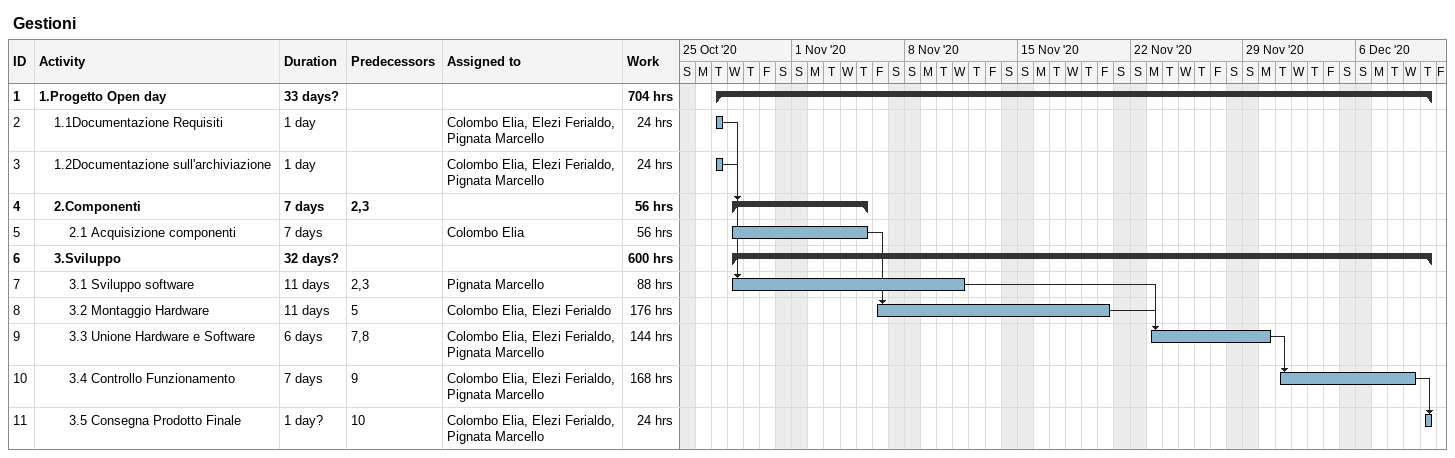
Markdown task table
Gestioni

| ID | Level | Task | Duration | Start | Finish | Predecessors | Resources | Work (h) |
|---|---|---|---|---|---|---|---|---|
| 1 | 1 | **1.Progetto Open day** | 33d? | 2020-10-27 | 2020-12-10 |  |  | 704 |
| 2 | 2 | 1.1Documentazione Requisiti | 1d | 2020-10-27 | 2020-10-27 |  | Colombo Elia, Elezi Ferialdo, Pignata Marcello | 24 |
| 3 | 2 | 1.2Documentazione sull'archiviazione | 1d | 2020-10-27 | 2020-10-27 |  | Colombo Elia, Elezi Ferialdo, Pignata Marcello | 24 |
| 4 | 2 | **2.Componenti** | 7d | 2020-10-28 | 2020-11-05 | 2, 3 |  | 56 |
| 5 | 3 | 2.1 Acquisizione componenti | 7d | 2020-10-28 | 2020-11-05 |  | Colombo Elia | 56 |
| 6 | 2 | **3.Sviluppo** | 32d? | 2020-10-28 | 2020-12-10 |  |  | 600 |
| 7 | 3 | 3.1 Sviluppo software | 11d | 2020-10-28 | 2020-11-11 | 2, 3 | Pignata Marcello | 88 |
| 8 | 3 | 3.2 Montaggio Hardware | 11d | 2020-11-06 | 2020-11-20 | 5 | Colombo Elia, Elezi Ferialdo | 176 |
| 9 | 3 | 3.3 Unione Hardware e Software | 6d | 2020-11-23 | 2020-11-30 | 7, 8 | Colombo Elia, Elezi Ferialdo, Pignata Marcello | 144 |
| 10 | 3 | 3.4 Controllo Funzionamento | 7d | 2020-12-01 | 2020-12-09 | 9 | Colombo Elia, Elezi Ferialdo, Pignata Marcello | 168 |
| 11 | 3 | 3.5 Consegna Prodotto Finale | 1d? | 2020-12-10 | 2020-12-10 | 10 | Colombo Elia, Elezi Ferialdo, Pignata Marcello | 24 |
